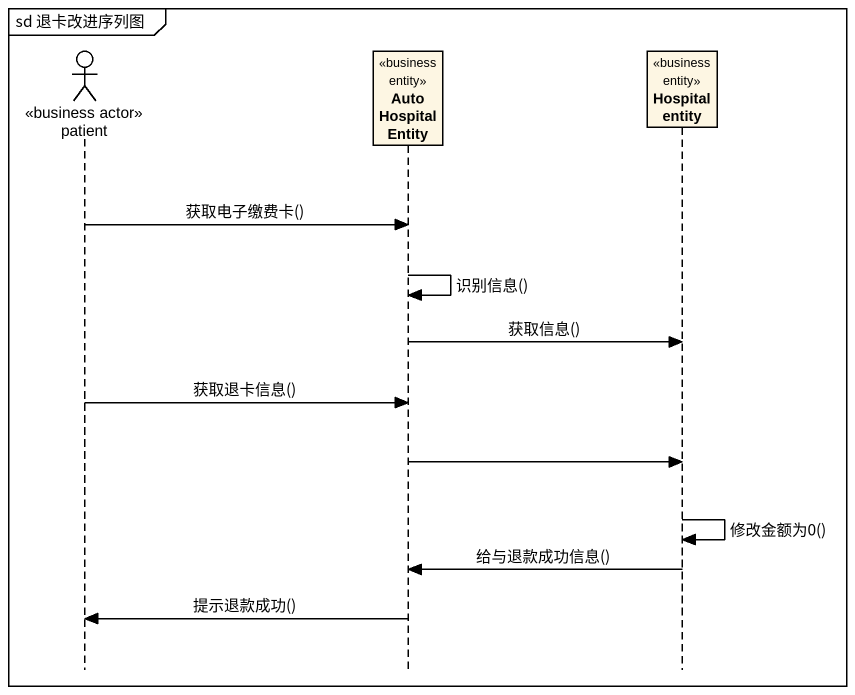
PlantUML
@startuml
mainframe sd 退卡改进序列图
hide footbox
actor patient <<business actor>>
participant "Auto Hospital Entity" as Auto_Hospital_Entity <<business entity>>
participant "Hospital entity" as Hospital_entity <<business entity>>

patient -> Auto_Hospital_Entity : 获取电子缴费卡()
Auto_Hospital_Entity -> Auto_Hospital_Entity : 识别信息()
Auto_Hospital_Entity -> Hospital_entity : 获取信息()
patient -> Auto_Hospital_Entity : 获取退卡信息()
Auto_Hospital_Entity -> Hospital_entity
Hospital_entity -> Hospital_entity : 修改金额为0()
Hospital_entity -> Auto_Hospital_Entity : 给与退款成功信息()
Auto_Hospital_Entity -> patient : 提示退款成功()
@enduml
